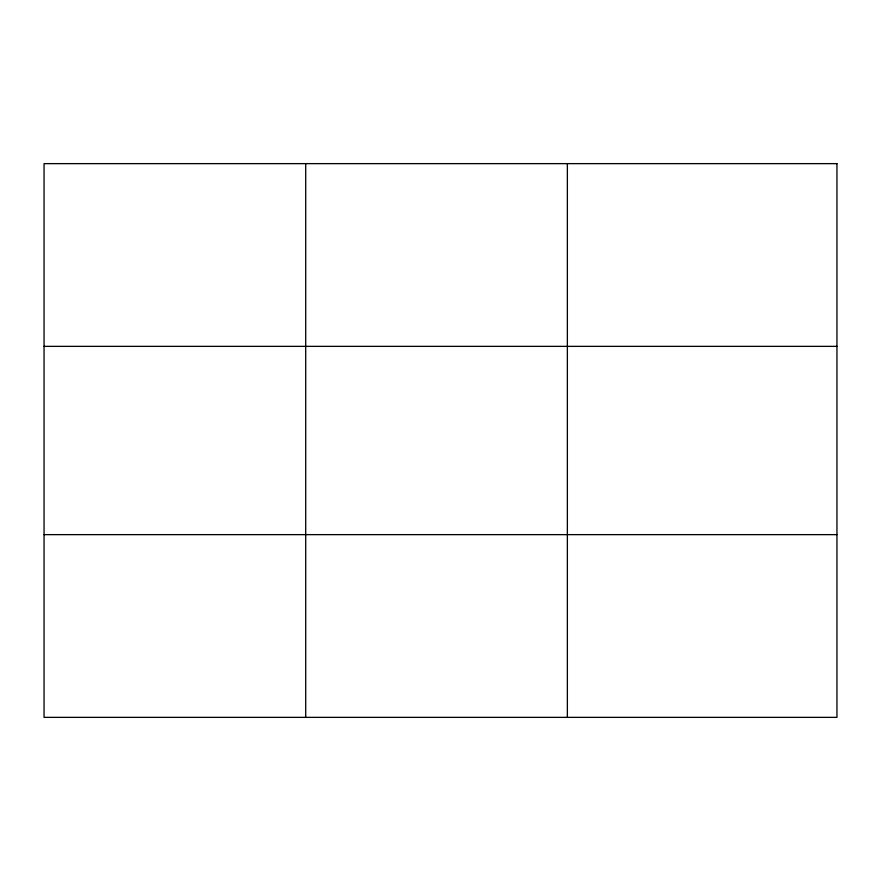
<?xml version="1.0" encoding="UTF-8"?>
<svg xmlns="http://www.w3.org/2000/svg" width="881" height="881" viewBox="0 0 881 881"><rect width="100%" height="100%" fill="white"/><g stroke="black" fill="none" stroke-linecap="round" stroke-linejoin="round"><path stroke-width="1.32" d="M305.707 717.365L305.707 163.635M567.364 717.365L567.364 163.635M44.05 346.365L836.95 346.365M44.05 534.635L836.95 534.635M836.95 163.635L836.95 717.365L44.05 717.365L44.05 163.635L836.95 163.635"/></g></svg>
